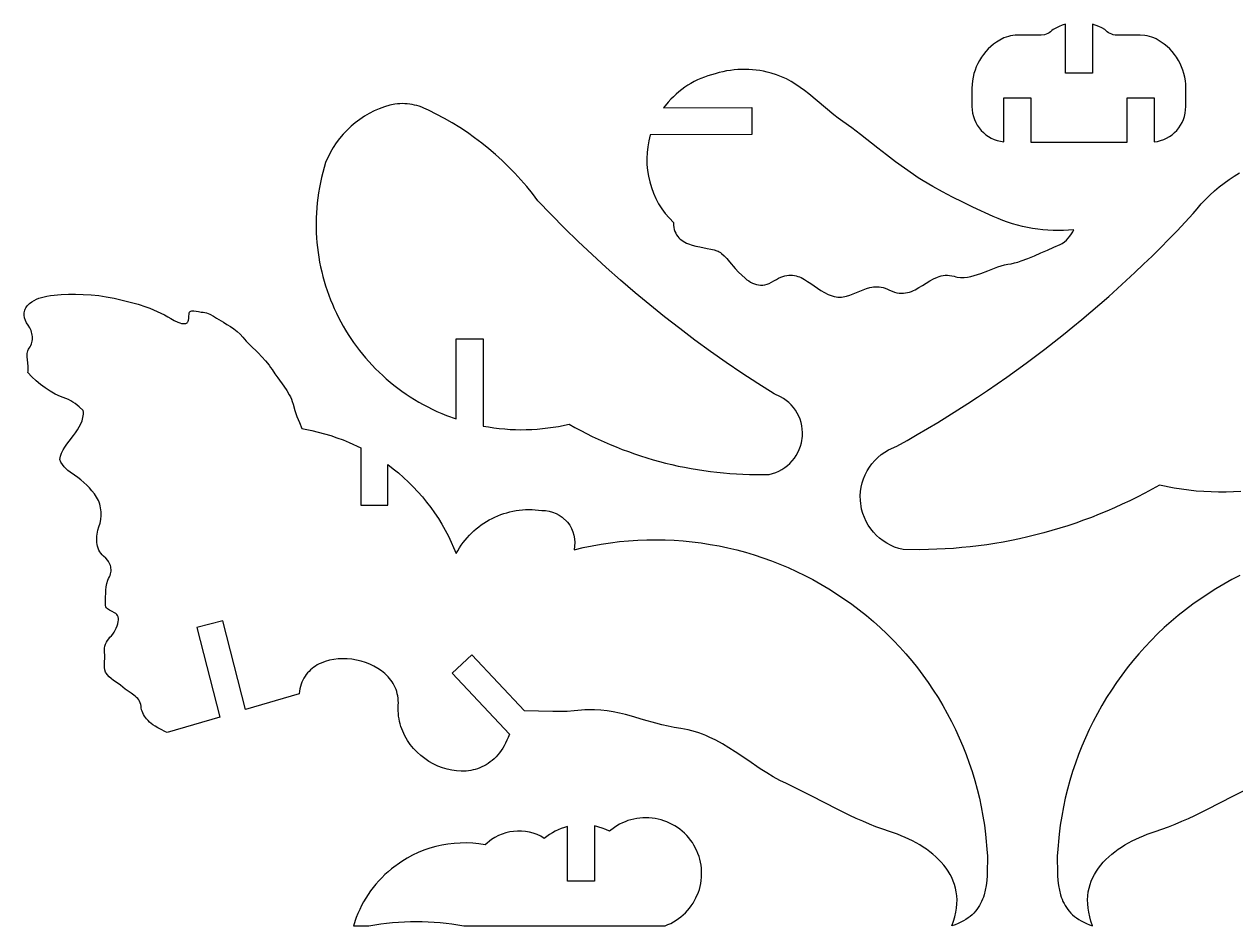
# Model space of a CAD drawing. Extents: x -32.1 to 67.2, y -16.6 to 37.5.
# Drawn here: x -31.44 to 2.36, y 11.76 to 36.92 of the extents above; entities that cross this region are included whole.
import ezdxf

# ---------------------------------------------------------------- set-up
doc = ezdxf.new("R2010")
doc.units = 0

msp = doc.modelspace()

# ---------------------------------------------------------------- linework, layer by layer
for points in [[(-1.64, 35.554), (-2.393, 35.554), (-2.393, 36.923), (-2.482, 36.895), (-2.569, 36.862), (-2.737, 36.779), (-2.77, 36.745), (-2.807, 36.714), (-2.846, 36.687), (-2.887, 36.664), (-2.931, 36.645), (-2.976, 36.631), (-3.071, 36.616), (-3.726, 36.616), (-3.792, 36.614), (-3.857, 36.607), (-3.922, 36.596), (-3.985, 36.581), (-4.048, 36.562), (-4.109, 36.539), (-4.227, 36.481), (-4.314, 36.426), (-4.397, 36.366), (-4.475, 36.301), (-4.548, 36.232), (-4.617, 36.158), (-4.68, 36.081), (-4.738, 35.999), (-4.791, 35.915), (-4.839, 35.826), (-4.88, 35.735), (-4.916, 35.642), (-4.946, 35.546), (-4.969, 35.447), (-4.986, 35.347), (-5.001, 35.143), (-5.001, 34.626), (-4.997, 34.532), (-4.984, 34.44), (-4.962, 34.351), (-4.933, 34.265), (-4.897, 34.182), (-4.853, 34.104), (-4.803, 34.03), (-4.746, 33.961), (-4.683, 33.897), (-4.615, 33.839), (-4.542, 33.788), (-4.464, 33.743), (-4.382, 33.705), (-4.295, 33.674), (-4.112, 33.637), (-4.112, 34.873), (-3.36, 34.873), (-3.36, 33.631), (-0.673, 33.631), (-0.673, 34.873), (0.079, 34.873), (0.079, 33.637), (0.172, 33.651), (0.262, 33.674), (0.349, 33.705), (0.431, 33.743), (0.509, 33.788), (0.582, 33.839), (0.65, 33.897), (0.713, 33.961), (0.77, 34.03), (0.82, 34.104), (0.864, 34.182), (0.9, 34.265), (0.929, 34.351), (0.951, 34.44), (0.968, 34.626), (0.968, 35.143), (0.964, 35.246), (0.953, 35.347), (0.936, 35.447), (0.913, 35.546), (0.883, 35.642), (0.847, 35.735), (0.806, 35.826), (0.758, 35.915), (0.705, 35.999), (0.647, 36.081), (0.584, 36.158), (0.515, 36.232), (0.442, 36.301), (0.364, 36.366), (0.194, 36.481), (0.136, 36.512), (0.076, 36.539), (0.015, 36.562), (-0.048, 36.581), (-0.111, 36.596), (-0.176, 36.607), (-0.307, 36.616), (-0.962, 36.616), (-1.01, 36.621), (-1.057, 36.631), (-1.102, 36.645), (-1.146, 36.664), (-1.187, 36.687), (-1.226, 36.714), (-1.296, 36.779), (-1.379, 36.823), (-1.464, 36.862), (-1.64, 36.923), (-1.64, 35.554)], [(-13.603, 34.588), (-11.146, 34.597), (-11.143, 33.845), (-13.974, 33.834), (-14.016, 33.67), (-14.046, 33.505), (-14.065, 33.339), (-14.073, 33.173), (-14.069, 33.008), (-14.054, 32.844), (-14.029, 32.681), (-13.992, 32.521), (-13.945, 32.364), (-13.888, 32.21), (-13.82, 32.06), (-13.742, 31.914), (-13.654, 31.774), (-13.556, 31.638), (-13.331, 31.387), (-13.328, 31.318), (-13.32, 31.254), (-13.307, 31.195), (-13.289, 31.14), (-13.266, 31.09), (-13.24, 31.044), (-13.209, 31.002), (-13.175, 30.963), (-13.138, 30.928), (-13.097, 30.896), (-13.054, 30.867), (-13.009, 30.84), (-12.961, 30.817), (-12.912, 30.796), (-12.809, 30.759), (-12.702, 30.73), (-12.594, 30.706), (-12.384, 30.665), (-12.286, 30.646), (-12.197, 30.625), (-12.118, 30.6), (-12.084, 30.586), (-12.053, 30.57), (-12.02, 30.549), (-11.986, 30.523), (-11.916, 30.459), (-11.843, 30.382), (-11.767, 30.294), (-11.603, 30.104), (-11.515, 30.008), (-11.424, 29.916), (-11.328, 29.832), (-11.278, 29.794), (-11.227, 29.759), (-11.175, 29.728), (-11.122, 29.701), (-11.068, 29.679), (-11.013, 29.662), (-10.956, 29.65), (-10.898, 29.644), (-10.839, 29.645), (-10.779, 29.652), (-10.717, 29.667), (-10.654, 29.689), (-10.59, 29.72), (-10.524, 29.759), (-10.458, 29.8), (-10.395, 29.834), (-10.333, 29.862), (-10.274, 29.884), (-10.217, 29.901), (-10.161, 29.912), (-10.107, 29.919), (-10.055, 29.921), (-10.004, 29.918), (-9.954, 29.911), (-9.906, 29.901), (-9.858, 29.887), (-9.811, 29.87), (-9.765, 29.85), (-9.675, 29.803), (-9.585, 29.747), (-9.496, 29.687), (-9.313, 29.558), (-9.217, 29.495), (-9.116, 29.437), (-9.011, 29.384), (-8.956, 29.361), (-8.899, 29.341), (-8.846, 29.326), (-8.793, 29.315), (-8.742, 29.309), (-8.692, 29.307), (-8.643, 29.309), (-8.595, 29.314), (-8.5, 29.333), (-8.407, 29.362), (-8.315, 29.397), (-8.132, 29.476), (-8.039, 29.515), (-7.945, 29.549), (-7.848, 29.575), (-7.798, 29.585), (-7.747, 29.592), (-7.696, 29.596), (-7.643, 29.596), (-7.589, 29.592), (-7.534, 29.584), (-7.477, 29.572), (-7.42, 29.554), (-7.36, 29.532), (-7.299, 29.503), (-7.23, 29.472), (-7.163, 29.448), (-7.099, 29.431), (-7.036, 29.42), (-6.974, 29.416), (-6.915, 29.417), (-6.857, 29.423), (-6.8, 29.434), (-6.744, 29.449), (-6.689, 29.468), (-6.636, 29.49), (-6.583, 29.515), (-6.479, 29.571), (-6.377, 29.633), (-6.174, 29.759), (-6.071, 29.815), (-5.965, 29.863), (-5.912, 29.882), (-5.857, 29.898), (-5.801, 29.909), (-5.744, 29.916), (-5.686, 29.918), (-5.626, 29.914), (-5.564, 29.904), (-5.501, 29.888), (-5.455, 29.875), (-5.409, 29.866), (-5.316, 29.856), (-5.222, 29.856), (-5.128, 29.866), (-5.034, 29.883), (-4.94, 29.907), (-4.845, 29.937), (-4.751, 29.97), (-4.562, 30.043), (-4.374, 30.117), (-4.281, 30.15), (-4.188, 30.18), (-4.095, 30.205), (-4.003, 30.223), (-3.911, 30.24), (-3.818, 30.262), (-3.725, 30.287), (-3.632, 30.316), (-3.446, 30.383), (-3.26, 30.458), (-3.076, 30.539), (-2.895, 30.622), (-2.716, 30.702), (-2.541, 30.777), (-2.481, 30.808), (-2.422, 30.848), (-2.367, 30.896), (-2.315, 30.95), (-2.268, 31.008), (-2.227, 31.069), (-2.191, 31.129), (-2.162, 31.188), (-2.306, 31.175), (-2.449, 31.167), (-2.593, 31.165), (-2.737, 31.167), (-2.881, 31.174), (-3.024, 31.186), (-3.167, 31.202), (-3.31, 31.223), (-3.451, 31.249), (-3.592, 31.28), (-3.731, 31.315), (-3.87, 31.355), (-4.006, 31.399), (-4.141, 31.448), (-4.274, 31.501), (-4.405, 31.558), (-4.976, 31.822), (-5.26, 31.958), (-5.542, 32.097), (-5.82, 32.243), (-6.096, 32.395), (-6.366, 32.555), (-6.5, 32.639), (-6.632, 32.726), (-6.887, 32.902), (-7.136, 33.086), (-7.381, 33.274), (-7.624, 33.464), (-8.11, 33.844), (-8.356, 34.03), (-8.606, 34.209), (-8.73, 34.298), (-8.851, 34.392), (-9.088, 34.586), (-9.32, 34.784), (-9.554, 34.978), (-9.674, 35.071), (-9.795, 35.16), (-9.919, 35.245), (-10.047, 35.323), (-10.179, 35.395), (-10.315, 35.459), (-10.457, 35.515), (-10.605, 35.561), (-10.71, 35.587), (-10.814, 35.609), (-10.917, 35.628), (-11.02, 35.642), (-11.123, 35.653), (-11.226, 35.66), (-11.329, 35.663), (-11.432, 35.662), (-11.535, 35.657), (-11.638, 35.648), (-11.741, 35.635), (-11.845, 35.618), (-11.95, 35.597), (-12.055, 35.572), (-12.161, 35.543), (-12.267, 35.51), (-12.367, 35.481), (-12.465, 35.447), (-12.562, 35.409), (-12.657, 35.367), (-12.749, 35.322), (-12.84, 35.273), (-12.928, 35.219), (-13.014, 35.163), (-13.097, 35.103), (-13.178, 35.039), (-13.256, 34.972), (-13.332, 34.901), (-13.404, 34.827), (-13.474, 34.751), (-13.603, 34.588)], [(-19.388, 28.146), (-18.635, 28.146), (-18.635, 25.71), (-18.486, 25.683), (-18.337, 25.661), (-18.187, 25.642), (-18.036, 25.628), (-17.886, 25.617), (-17.735, 25.611), (-17.584, 25.608), (-17.434, 25.61), (-17.283, 25.615), (-17.133, 25.624), (-16.982, 25.638), (-16.833, 25.655), (-16.683, 25.676), (-16.534, 25.701), (-16.238, 25.763), (-16.078, 25.673), (-15.917, 25.587), (-15.755, 25.502), (-15.592, 25.421), (-15.427, 25.343), (-15.261, 25.268), (-15.095, 25.195), (-14.926, 25.126), (-14.757, 25.059), (-14.587, 24.995), (-14.416, 24.935), (-14.244, 24.877), (-14.071, 24.822), (-13.897, 24.77), (-13.722, 24.722), (-13.547, 24.676), (-13.37, 24.633), (-13.193, 24.593), (-13.016, 24.557), (-12.837, 24.523), (-12.658, 24.492), (-12.479, 24.465), (-12.299, 24.44), (-12.118, 24.419), (-11.937, 24.4), (-11.756, 24.385), (-11.574, 24.373), (-11.392, 24.364), (-11.21, 24.358), (-11.027, 24.355), (-10.661, 24.359), (-10.566, 24.383), (-10.474, 24.414), (-10.386, 24.452), (-10.303, 24.497), (-10.223, 24.548), (-10.148, 24.605), (-10.079, 24.668), (-10.014, 24.736), (-9.956, 24.809), (-9.903, 24.887), (-9.857, 24.969), (-9.817, 25.054), (-9.784, 25.144), (-9.758, 25.236), (-9.73, 25.429), (-9.728, 25.527), (-9.734, 25.623), (-9.748, 25.718), (-9.77, 25.811), (-9.798, 25.901), (-9.834, 25.988), (-9.877, 26.071), (-9.926, 26.151), (-9.981, 26.227), (-10.042, 26.298), (-10.109, 26.364), (-10.182, 26.425), (-10.26, 26.48), (-10.342, 26.528), (-10.521, 26.606), (-10.972, 26.892), (-11.418, 27.185), (-11.86, 27.485), (-12.296, 27.792), (-12.728, 28.107), (-13.154, 28.428), (-13.575, 28.755), (-13.99, 29.09), (-14.4, 29.431), (-14.805, 29.778), (-15.204, 30.132), (-15.597, 30.493), (-15.985, 30.86), (-16.367, 31.233), (-17.113, 31.998), (-17.264, 32.198), (-17.422, 32.393), (-17.585, 32.583), (-17.754, 32.767), (-17.928, 32.946), (-18.107, 33.12), (-18.292, 33.288), (-18.482, 33.45), (-18.676, 33.606), (-18.875, 33.756), (-19.079, 33.9), (-19.287, 34.038), (-19.5, 34.169), (-19.717, 34.294), (-20.163, 34.525), (-20.225, 34.556), (-20.289, 34.584), (-20.353, 34.61), (-20.419, 34.632), (-20.485, 34.652), (-20.552, 34.668), (-20.619, 34.682), (-20.687, 34.692), (-20.756, 34.7), (-20.824, 34.704), (-20.893, 34.706), (-20.962, 34.704), (-21.031, 34.7), (-21.1, 34.692), (-21.237, 34.668), (-21.388, 34.621), (-21.536, 34.566), (-21.679, 34.503), (-21.818, 34.432), (-21.952, 34.354), (-22.081, 34.268), (-22.204, 34.175), (-22.322, 34.076), (-22.435, 33.969), (-22.541, 33.857), (-22.641, 33.738), (-22.734, 33.614), (-22.82, 33.484), (-22.898, 33.349), (-23.033, 33.064), (-23.075, 32.924), (-23.113, 32.784), (-23.148, 32.644), (-23.179, 32.503), (-23.206, 32.363), (-23.23, 32.222), (-23.25, 32.082), (-23.267, 31.942), (-23.28, 31.801), (-23.289, 31.661), (-23.296, 31.521), (-23.298, 31.382), (-23.298, 31.243), (-23.293, 31.104), (-23.286, 30.966), (-23.275, 30.828), (-23.261, 30.691), (-23.244, 30.554), (-23.223, 30.419), (-23.199, 30.284), (-23.172, 30.149), (-23.142, 30.016), (-23.109, 29.883), (-23.072, 29.752), (-23.033, 29.621), (-22.99, 29.492), (-22.945, 29.363), (-22.896, 29.236), (-22.845, 29.11), (-22.79, 28.986), (-22.733, 28.862), (-22.672, 28.74), (-22.609, 28.62), (-22.543, 28.501), (-22.475, 28.384), (-22.403, 28.268), (-22.329, 28.154), (-22.252, 28.042), (-22.172, 27.931), (-22.09, 27.822), (-22.005, 27.715), (-21.917, 27.611), (-21.827, 27.508), (-21.734, 27.407), (-21.639, 27.308), (-21.541, 27.212), (-21.441, 27.117), (-21.339, 27.025), (-21.233, 26.935), (-21.126, 26.848), (-21.016, 26.763), (-20.904, 26.681), (-20.79, 26.601), (-20.673, 26.524), (-20.554, 26.449), (-20.433, 26.377), (-20.31, 26.308), (-20.184, 26.242), (-20.057, 26.178), (-19.927, 26.118), (-19.795, 26.06), (-19.661, 26.006), (-19.388, 25.906), (-19.388, 28.146)], [(-25.266, 17.799), (-25.901, 20.276), (-26.63, 20.089), (-25.988, 17.586), (-27.456, 17.153), (-27.497, 17.178), (-27.516, 17.187), (-27.618, 17.236), (-27.717, 17.289), (-27.787, 17.33), (-27.853, 17.375), (-27.901, 17.411), (-27.946, 17.449), (-27.988, 17.49), (-28.028, 17.534), (-28.06, 17.573), (-28.088, 17.615), (-28.113, 17.658), (-28.135, 17.704), (-28.152, 17.748), (-28.165, 17.794), (-28.176, 17.842), (-28.182, 17.892), (-28.19, 17.941), (-28.203, 17.986), (-28.222, 18.028), (-28.247, 18.067), (-28.275, 18.104), (-28.307, 18.138), (-28.342, 18.17), (-28.379, 18.201), (-28.459, 18.258), (-28.541, 18.313), (-28.621, 18.369), (-28.693, 18.426), (-28.752, 18.475), (-28.816, 18.521), (-28.948, 18.612), (-29.013, 18.661), (-29.072, 18.713), (-29.126, 18.771), (-29.149, 18.803), (-29.17, 18.837), (-29.189, 18.904), (-29.199, 18.972), (-29.202, 19.042), (-29.201, 19.112), (-29.196, 19.253), (-29.196, 19.323), (-29.201, 19.392), (-29.205, 19.449), (-29.2, 19.507), (-29.188, 19.565), (-29.17, 19.621), (-29.146, 19.675), (-29.118, 19.726), (-29.085, 19.772), (-29.049, 19.813), (-29.009, 19.856), (-28.971, 19.904), (-28.935, 19.956), (-28.903, 20.012), (-28.874, 20.07), (-28.85, 20.13), (-28.831, 20.191), (-28.819, 20.252), (-28.815, 20.29), (-28.815, 20.34), (-28.823, 20.383), (-28.839, 20.419), (-28.862, 20.449), (-28.889, 20.475), (-28.921, 20.497), (-28.99, 20.534), (-29.06, 20.57), (-29.093, 20.589), (-29.121, 20.611), (-29.145, 20.636), (-29.163, 20.666), (-29.174, 20.701), (-29.176, 20.743), (-29.17, 20.942), (-29.167, 21.038), (-29.162, 21.131), (-29.152, 21.223), (-29.133, 21.315), (-29.105, 21.407), (-29.087, 21.454), (-29.064, 21.5), (-29.046, 21.541), (-29.033, 21.582), (-29.023, 21.622), (-29.018, 21.663), (-29.018, 21.703), (-29.021, 21.742), (-29.027, 21.781), (-29.038, 21.819), (-29.052, 21.856), (-29.069, 21.892), (-29.089, 21.927), (-29.111, 21.96), (-29.165, 22.023), (-29.228, 22.079), (-29.269, 22.116), (-29.305, 22.157), (-29.336, 22.201), (-29.361, 22.249), (-29.382, 22.3), (-29.398, 22.353), (-29.409, 22.407), (-29.417, 22.463), (-29.42, 22.52), (-29.42, 22.577), (-29.416, 22.634), (-29.41, 22.69), (-29.387, 22.799), (-29.356, 22.9), (-29.325, 22.998), (-29.304, 23.102), (-29.294, 23.209), (-29.296, 23.318), (-29.301, 23.373), (-29.309, 23.427), (-29.32, 23.48), (-29.334, 23.532), (-29.351, 23.584), (-29.372, 23.633), (-29.396, 23.682), (-29.424, 23.728), (-29.485, 23.817), (-29.552, 23.902), (-29.623, 23.984), (-29.699, 24.061), (-29.778, 24.135), (-29.861, 24.205), (-29.947, 24.272), (-30.036, 24.334), (-30.162, 24.422), (-30.222, 24.469), (-30.278, 24.52), (-30.331, 24.575), (-30.377, 24.635), (-30.418, 24.702), (-30.451, 24.776), (-30.442, 24.822), (-30.43, 24.868), (-30.397, 24.956), (-30.355, 25.041), (-30.306, 25.124), (-30.251, 25.205), (-30.192, 25.284), (-30.07, 25.442), (-30.011, 25.521), (-29.955, 25.601), (-29.904, 25.683), (-29.861, 25.768), (-29.827, 25.856), (-29.813, 25.901), (-29.803, 25.947), (-29.796, 25.994), (-29.792, 26.043), (-29.792, 26.092), (-29.796, 26.143), (-29.904, 26.246), (-29.961, 26.294), (-30.02, 26.339), (-30.081, 26.38), (-30.144, 26.417), (-30.21, 26.449), (-30.279, 26.476), (-30.356, 26.504), (-30.431, 26.534), (-30.578, 26.603), (-30.719, 26.682), (-30.854, 26.771), (-30.984, 26.867), (-31.108, 26.972), (-31.225, 27.085), (-31.337, 27.204), (-31.33, 27.245), (-31.328, 27.288), (-31.331, 27.376), (-31.353, 27.556), (-31.36, 27.645), (-31.36, 27.689), (-31.357, 27.731), (-31.351, 27.773), (-31.339, 27.812), (-31.323, 27.85), (-31.3, 27.886), (-31.276, 27.923), (-31.256, 27.961), (-31.239, 28.001), (-31.227, 28.041), (-31.218, 28.081), (-31.213, 28.123), (-31.211, 28.164), (-31.213, 28.206), (-31.218, 28.248), (-31.226, 28.29), (-31.237, 28.331), (-31.251, 28.372), (-31.287, 28.451), (-31.335, 28.526), (-31.375, 28.591), (-31.407, 28.658), (-31.429, 28.729), (-31.44, 28.8), (-31.441, 28.835), (-31.439, 28.871), (-31.433, 28.906), (-31.424, 28.941), (-31.412, 28.975), (-31.395, 29.008), (-31.375, 29.04), (-31.35, 29.071), (-31.293, 29.129), (-31.232, 29.177), (-31.168, 29.217), (-31.101, 29.249), (-31.031, 29.276), (-30.958, 29.297), (-30.808, 29.333), (-30.709, 29.352), (-30.609, 29.365), (-30.509, 29.374), (-30.409, 29.38), (-30.209, 29.385), (-30.01, 29.385), (-29.795, 29.382), (-29.578, 29.371), (-29.363, 29.349), (-29.258, 29.335), (-29.155, 29.317), (-28.936, 29.274), (-28.713, 29.225), (-28.489, 29.17), (-28.265, 29.106), (-28.045, 29.034), (-27.938, 28.995), (-27.832, 28.953), (-27.729, 28.909), (-27.628, 28.862), (-27.531, 28.812), (-27.437, 28.76), (-27.351, 28.71), (-27.254, 28.656), (-27.152, 28.608), (-27.103, 28.589), (-27.054, 28.575), (-27.009, 28.567), (-26.967, 28.567), (-26.93, 28.575), (-26.913, 28.582), (-26.898, 28.593), (-26.885, 28.605), (-26.873, 28.621), (-26.863, 28.64), (-26.855, 28.662), (-26.845, 28.715), (-26.845, 28.783), (-26.844, 28.826), (-26.838, 28.859), (-26.826, 28.885), (-26.81, 28.904), (-26.789, 28.917), (-26.765, 28.924), (-26.738, 28.927), (-26.708, 28.926), (-26.643, 28.917), (-26.575, 28.902), (-26.509, 28.889), (-26.45, 28.885), (-26.403, 28.881), (-26.355, 28.87), (-26.307, 28.851), (-26.259, 28.828), (-26.165, 28.773), (-26.077, 28.719), (-25.885, 28.606), (-25.787, 28.547), (-25.69, 28.485), (-25.595, 28.419), (-25.505, 28.349), (-25.421, 28.273), (-25.346, 28.192), (-25.245, 28.078), (-25.139, 27.968), (-24.918, 27.751), (-24.81, 27.641), (-24.707, 27.527), (-24.611, 27.409), (-24.567, 27.347), (-24.527, 27.283), (-24.45, 27.166), (-24.367, 27.051), (-24.197, 26.822), (-24.117, 26.704), (-24.046, 26.583), (-24.014, 26.521), (-23.986, 26.456), (-23.962, 26.391), (-23.942, 26.323), (-23.892, 26.147), (-23.832, 25.974), (-23.765, 25.804), (-23.694, 25.636), (-23.413, 25.583), (-23.237, 25.542), (-23.061, 25.495), (-22.888, 25.442), (-22.716, 25.384), (-22.546, 25.321), (-22.379, 25.252), (-22.05, 25.097), (-22.048, 23.502), (-21.296, 23.503), (-21.297, 24.633), (-21.147, 24.518), (-21, 24.399), (-20.857, 24.275), (-20.72, 24.147), (-20.586, 24.014), (-20.458, 23.876), (-20.334, 23.735), (-20.215, 23.589), (-20.101, 23.44), (-19.992, 23.287), (-19.888, 23.13), (-19.79, 22.969), (-19.697, 22.805), (-19.609, 22.638), (-19.392, 22.148), (-19.347, 22.228), (-19.3, 22.306), (-19.25, 22.382), (-19.197, 22.455), (-19.142, 22.526), (-19.084, 22.594), (-19.023, 22.66), (-18.961, 22.723), (-18.896, 22.784), (-18.829, 22.842), (-18.76, 22.897), (-18.69, 22.949), (-18.617, 22.999), (-18.542, 23.046), (-18.466, 23.09), (-18.389, 23.131), (-18.309, 23.169), (-18.229, 23.204), (-18.147, 23.236), (-18.064, 23.265), (-17.979, 23.291), (-17.894, 23.313), (-17.808, 23.333), (-17.72, 23.349), (-17.632, 23.361), (-17.544, 23.37), (-17.454, 23.376), (-17.364, 23.379), (-17.274, 23.378), (-17.184, 23.373), (-17.002, 23.353), (-16.898, 23.349), (-16.797, 23.334), (-16.699, 23.308), (-16.605, 23.272), (-16.515, 23.224), (-16.432, 23.167), (-16.284, 23.025), (-16.223, 22.942), (-16.173, 22.853), (-16.133, 22.759), (-16.104, 22.662), (-16.086, 22.563), (-16.079, 22.462), (-16.1, 22.258), (-15.849, 22.317), (-15.596, 22.369), (-15.343, 22.414), (-15.089, 22.452), (-14.835, 22.483), (-14.581, 22.507), (-14.327, 22.523), (-14.072, 22.533), (-13.818, 22.536), (-13.564, 22.531), (-13.311, 22.52), (-13.059, 22.502), (-12.807, 22.477), (-12.556, 22.446), (-12.306, 22.407), (-12.057, 22.362), (-11.809, 22.31), (-11.563, 22.251), (-11.319, 22.185), (-11.076, 22.113), (-10.836, 22.034), (-10.597, 21.949), (-10.36, 21.857), (-10.126, 21.758), (-9.894, 21.653), (-9.665, 21.542), (-9.439, 21.424), (-9.215, 21.299), (-8.995, 21.168), (-8.777, 21.031), (-8.353, 20.737), (-8.146, 20.581), (-7.945, 20.42), (-7.749, 20.254), (-7.558, 20.083), (-7.372, 19.907), (-7.191, 19.727), (-7.016, 19.541), (-6.846, 19.352), (-6.682, 19.158), (-6.523, 18.96), (-6.37, 18.758), (-6.222, 18.552), (-6.081, 18.342), (-5.945, 18.129), (-5.815, 17.912), (-5.691, 17.691), (-5.573, 17.468), (-5.461, 17.241), (-5.356, 17.011), (-5.256, 16.778), (-5.163, 16.543), (-5.076, 16.304), (-4.996, 16.064), (-4.923, 15.82), (-4.856, 15.575), (-4.795, 15.327), (-4.741, 15.078), (-4.695, 14.826), (-4.655, 14.573), (-4.621, 14.318), (-4.576, 13.803), (-4.569, 13.711), (-4.567, 13.617), (-4.573, 13.315), (-4.579, 13.169), (-4.59, 13.026), (-4.607, 12.888), (-4.631, 12.754), (-4.663, 12.625), (-4.683, 12.563), (-4.705, 12.502), (-4.731, 12.442), (-4.759, 12.384), (-4.79, 12.327), (-4.825, 12.273), (-4.863, 12.22), (-4.904, 12.168), (-4.95, 12.119), (-4.999, 12.071), (-5.053, 12.025), (-5.111, 11.981), (-5.173, 11.94), (-5.24, 11.9), (-5.312, 11.862), (-5.388, 11.827), (-5.47, 11.794), (-5.558, 11.763), (-5.512, 11.892), (-5.475, 12.017), (-5.448, 12.14), (-5.429, 12.259), (-5.419, 12.375), (-5.418, 12.489), (-5.424, 12.599), (-5.437, 12.707), (-5.458, 12.811), (-5.486, 12.912), (-5.521, 13.011), (-5.562, 13.106), (-5.61, 13.198), (-5.663, 13.288), (-5.722, 13.374), (-5.786, 13.458), (-5.856, 13.538), (-5.93, 13.616), (-6.008, 13.69), (-6.091, 13.762), (-6.177, 13.831), (-6.267, 13.897), (-6.36, 13.959), (-6.457, 14.019), (-6.555, 14.076), (-6.657, 14.13), (-6.76, 14.182), (-6.865, 14.23), (-6.972, 14.275), (-7.08, 14.318), (-7.299, 14.394), (-7.49, 14.458), (-7.678, 14.528), (-7.863, 14.602), (-8.046, 14.68), (-8.227, 14.761), (-8.407, 14.845), (-8.762, 15.02), (-9.465, 15.381), (-9.819, 15.559), (-10.176, 15.729), (-10.364, 15.821), (-10.547, 15.922), (-10.728, 16.031), (-10.905, 16.145), (-11.257, 16.381), (-11.608, 16.617), (-11.785, 16.731), (-11.964, 16.839), (-12.146, 16.939), (-12.332, 17.031), (-12.426, 17.072), (-12.522, 17.111), (-12.619, 17.147), (-12.718, 17.179), (-12.818, 17.207), (-12.919, 17.232), (-13.022, 17.252), (-13.127, 17.268), (-13.305, 17.295), (-13.479, 17.33), (-13.652, 17.371), (-13.823, 17.415), (-14.162, 17.513), (-14.499, 17.61), (-14.667, 17.656), (-14.837, 17.697), (-15.007, 17.733), (-15.18, 17.761), (-15.354, 17.781), (-15.53, 17.792), (-15.62, 17.793), (-15.71, 17.791), (-15.801, 17.785), (-15.892, 17.777), (-16.096, 17.758), (-16.298, 17.747), (-16.498, 17.741), (-16.698, 17.741), (-17.093, 17.75), (-17.487, 17.763), (-18.949, 19.328), (-19.498, 18.815), (-17.905, 17.11), (-17.942, 17.021), (-17.976, 16.939), (-18.013, 16.861), (-18.052, 16.787), (-18.093, 16.717), (-18.137, 16.651), (-18.182, 16.589), (-18.23, 16.531), (-18.279, 16.476), (-18.331, 16.426), (-18.384, 16.378), (-18.438, 16.335), (-18.494, 16.295), (-18.552, 16.259), (-18.61, 16.226), (-18.67, 16.196), (-18.731, 16.17), (-18.794, 16.147), (-18.856, 16.128), (-18.92, 16.111), (-18.985, 16.098), (-19.05, 16.088), (-19.115, 16.081), (-19.181, 16.077), (-19.247, 16.076), (-19.38, 16.083), (-19.513, 16.102), (-19.646, 16.131), (-19.776, 16.171), (-19.905, 16.22), (-20.03, 16.28), (-20.151, 16.349), (-20.267, 16.427), (-20.378, 16.514), (-20.483, 16.608), (-20.58, 16.711), (-20.67, 16.821), (-20.75, 16.938), (-20.822, 17.061), (-20.854, 17.125), (-20.883, 17.191), (-20.909, 17.258), (-20.933, 17.326), (-20.953, 17.396), (-20.971, 17.467), (-20.985, 17.54), (-20.996, 17.613), (-21.004, 17.688), (-21.008, 17.764), (-21.009, 17.841), (-21.006, 17.918), (-21.003, 17.986), (-21.005, 18.052), (-21.011, 18.116), (-21.02, 18.179), (-21.033, 18.24), (-21.049, 18.3), (-21.069, 18.358), (-21.092, 18.414), (-21.118, 18.468), (-21.148, 18.521), (-21.18, 18.572), (-21.214, 18.621), (-21.252, 18.668), (-21.292, 18.714), (-21.379, 18.799), (-21.474, 18.877), (-21.577, 18.947), (-21.687, 19.01), (-21.802, 19.065), (-21.922, 19.111), (-22.045, 19.149), (-22.171, 19.179), (-22.299, 19.2), (-22.428, 19.212), (-22.556, 19.216), (-22.683, 19.21), (-22.808, 19.196), (-22.929, 19.171), (-23.047, 19.137), (-23.159, 19.094), (-23.213, 19.069), (-23.265, 19.041), (-23.315, 19.01), (-23.364, 18.977), (-23.41, 18.942), (-23.454, 18.904), (-23.496, 18.863), (-23.536, 18.82), (-23.573, 18.774), (-23.607, 18.725), (-23.639, 18.674), (-23.668, 18.62), (-23.694, 18.564), (-23.716, 18.504), (-23.736, 18.442), (-23.752, 18.378), (-23.764, 18.31), (-23.773, 18.24), (-25.266, 17.799)], [(-16.283, 13.004), (-16.283, 14.534), (-16.372, 14.509), (-16.458, 14.478), (-16.543, 14.444), (-16.626, 14.404), (-16.706, 14.361), (-16.784, 14.313), (-16.932, 14.203), (-17.032, 14.26), (-17.135, 14.307), (-17.241, 14.345), (-17.349, 14.373), (-17.458, 14.393), (-17.568, 14.403), (-17.677, 14.405), (-17.787, 14.397), (-17.896, 14.381), (-18.003, 14.356), (-18.108, 14.322), (-18.21, 14.28), (-18.309, 14.229), (-18.404, 14.169), (-18.581, 14.024), (-18.755, 14.051), (-18.929, 14.068), (-19.104, 14.075), (-19.278, 14.073), (-19.451, 14.062), (-19.623, 14.042), (-19.793, 14.012), (-19.962, 13.973), (-20.128, 13.926), (-20.291, 13.87), (-20.452, 13.804), (-20.609, 13.731), (-20.762, 13.648), (-20.911, 13.557), (-21.196, 13.351), (-21.289, 13.272), (-21.378, 13.19), (-21.465, 13.105), (-21.548, 13.017), (-21.628, 12.926), (-21.704, 12.832), (-21.776, 12.736), (-21.845, 12.637), (-21.91, 12.535), (-21.972, 12.431), (-22.029, 12.325), (-22.082, 12.217), (-22.132, 12.106), (-22.177, 11.994), (-22.255, 11.763), (-21.825, 11.763), (-21.661, 11.791), (-21.496, 11.815), (-21.331, 11.835), (-21.165, 11.852), (-21, 11.864), (-20.834, 11.874), (-20.668, 11.879), (-20.502, 11.881), (-20.336, 11.879), (-20.17, 11.874), (-20.004, 11.864), (-19.838, 11.852), (-19.673, 11.835), (-19.508, 11.815), (-19.179, 11.763), (-13.563, 11.763), (-13.483, 11.795), (-13.405, 11.831), (-13.33, 11.871), (-13.257, 11.915), (-13.187, 11.963), (-13.119, 12.014), (-13.055, 12.069), (-12.994, 12.127), (-12.936, 12.189), (-12.882, 12.253), (-12.831, 12.321), (-12.783, 12.391), (-12.74, 12.464), (-12.7, 12.54), (-12.633, 12.698), (-12.606, 12.78), (-12.584, 12.863), (-12.567, 12.946), (-12.554, 13.03), (-12.545, 13.115), (-12.542, 13.199), (-12.543, 13.284), (-12.548, 13.368), (-12.559, 13.452), (-12.573, 13.535), (-12.592, 13.618), (-12.616, 13.699), (-12.644, 13.779), (-12.677, 13.858), (-12.756, 14.011), (-12.801, 14.084), (-12.851, 14.154), (-12.904, 14.221), (-12.96, 14.285), (-13.019, 14.345), (-13.082, 14.402), (-13.147, 14.456), (-13.216, 14.505), (-13.287, 14.551), (-13.36, 14.593), (-13.435, 14.631), (-13.513, 14.665), (-13.593, 14.695), (-13.674, 14.721), (-13.842, 14.758), (-13.927, 14.77), (-14.013, 14.777), (-14.098, 14.779), (-14.183, 14.777), (-14.268, 14.77), (-14.351, 14.758), (-14.434, 14.742), (-14.516, 14.722), (-14.597, 14.697), (-14.676, 14.667), (-14.754, 14.634), (-14.83, 14.596), (-14.904, 14.554), (-14.975, 14.507), (-15.112, 14.403), (-15.213, 14.45), (-15.316, 14.491), (-15.531, 14.551), (-15.531, 13.004), (-16.283, 13.004)]]:
    msp.add_lwpolyline(points, close=True)
for points in [[(2.504, 23.887), (2.297, 23.874), (2.089, 23.866), (1.881, 23.865), (1.673, 23.869), (1.466, 23.879), (1.258, 23.895), (1.051, 23.917), (0.845, 23.945), (0.639, 23.979), (0.23, 24.063), (0.026, 23.948), (-0.18, 23.837), (-0.388, 23.729), (-0.598, 23.625), (-0.809, 23.525), (-1.022, 23.428), (-1.236, 23.335), (-1.451, 23.246), (-1.668, 23.161), (-1.886, 23.079), (-2.106, 23.001), (-2.326, 22.927), (-2.548, 22.857), (-2.771, 22.79), (-2.995, 22.728), (-3.22, 22.669), (-3.446, 22.614), (-3.673, 22.563), (-3.901, 22.516), (-4.13, 22.473), (-4.359, 22.434), (-4.589, 22.398), (-4.82, 22.367), (-5.052, 22.339), (-5.284, 22.316), (-5.516, 22.296), (-5.749, 22.281), (-5.983, 22.269), (-6.217, 22.262), (-6.451, 22.258), (-6.92, 22.263), (-7.042, 22.293), (-7.159, 22.333), (-7.272, 22.382), (-7.38, 22.439), (-7.482, 22.505), (-7.577, 22.578), (-7.667, 22.659), (-7.749, 22.746), (-7.825, 22.84), (-7.892, 22.94), (-7.952, 23.045), (-8.003, 23.155), (-8.045, 23.269), (-8.078, 23.387), (-8.114, 23.634), (-8.116, 23.76), (-8.109, 23.884), (-8.091, 24.006), (-8.063, 24.124), (-8.026, 24.24), (-7.98, 24.351), (-7.926, 24.459), (-7.863, 24.561), (-7.792, 24.658), (-7.713, 24.749), (-7.627, 24.834), (-7.534, 24.911), (-7.435, 24.982), (-7.329, 25.044), (-7.1, 25.144), (-6.812, 25.305), (-6.525, 25.47), (-6.24, 25.638), (-5.957, 25.808), (-5.675, 25.981), (-5.396, 26.157), (-5.118, 26.335), (-4.842, 26.516), (-4.568, 26.7), (-4.296, 26.887), (-4.026, 27.076), (-3.757, 27.268), (-3.491, 27.462), (-3.227, 27.66), (-2.964, 27.859), (-2.704, 28.062), (-2.445, 28.267), (-2.189, 28.474), (-1.935, 28.684), (-1.682, 28.897), (-1.432, 29.112), (-1.184, 29.329), (-0.938, 29.549), (-0.695, 29.772), (-0.453, 29.997), (-0.214, 30.224), (0.023, 30.454), (0.258, 30.686), (0.491, 30.921), (0.721, 31.158), (1.175, 31.639), (1.284, 31.775), (1.397, 31.907), (1.515, 32.034), (1.637, 32.156), (1.764, 32.272), (1.896, 32.384), (2.032, 32.49), (2.171, 32.591), (2.315, 32.686), (2.462, 32.776)], [(2.474, 21.542), (2.247, 21.424), (2.024, 21.299), (1.803, 21.168), (1.586, 21.031), (1.161, 20.737), (0.955, 20.581), (0.753, 20.42), (0.557, 20.254), (0.366, 20.083), (0.18, 19.907), (-0.001, 19.727), (-0.176, 19.541), (-0.346, 19.352), (-0.51, 19.158), (-0.669, 18.96), (-0.822, 18.758), (-0.969, 18.552), (-1.111, 18.342), (-1.247, 18.129), (-1.377, 17.912), (-1.501, 17.691), (-1.619, 17.468), (-1.731, 17.241), (-1.836, 17.011), (-1.936, 16.778), (-2.029, 16.543), (-2.115, 16.304), (-2.195, 16.064), (-2.269, 15.82), (-2.336, 15.575), (-2.397, 15.327), (-2.45, 15.078), (-2.497, 14.826), (-2.537, 14.573), (-2.57, 14.318), (-2.615, 13.803), (-2.623, 13.711), (-2.625, 13.617), (-2.619, 13.315), (-2.613, 13.169), (-2.602, 13.026), (-2.585, 12.888), (-2.561, 12.754), (-2.529, 12.625), (-2.509, 12.563), (-2.486, 12.502), (-2.461, 12.442), (-2.433, 12.384), (-2.402, 12.327), (-2.367, 12.273), (-2.329, 12.22), (-2.288, 12.168), (-2.242, 12.119), (-2.193, 12.071), (-2.139, 12.025), (-2.081, 11.981), (-2.019, 11.94), (-1.952, 11.9), (-1.88, 11.862), (-1.803, 11.827), (-1.721, 11.794), (-1.634, 11.763), (-1.68, 11.892), (-1.716, 12.017), (-1.744, 12.14), (-1.762, 12.259), (-1.772, 12.375), (-1.774, 12.489), (-1.768, 12.599), (-1.755, 12.707), (-1.733, 12.811), (-1.705, 12.912), (-1.671, 13.011), (-1.629, 13.106), (-1.582, 13.198), (-1.529, 13.288), (-1.47, 13.374), (-1.405, 13.458), (-1.336, 13.538), (-1.262, 13.616), (-1.184, 13.69), (-1.101, 13.762), (-1.015, 13.831), (-0.925, 13.897), (-0.831, 13.959), (-0.735, 14.019), (-0.636, 14.076), (-0.535, 14.13), (-0.432, 14.182), (-0.326, 14.23), (-0.219, 14.275), (-0.111, 14.318), (0.107, 14.394), (0.298, 14.458), (0.486, 14.528), (0.672, 14.602), (0.855, 14.68), (1.036, 14.761), (1.215, 14.845), (1.57, 15.02), (2.274, 15.381), (2.627, 15.559)]]:
    msp.add_lwpolyline(points)

doc.saveas('drawing.dxf')
